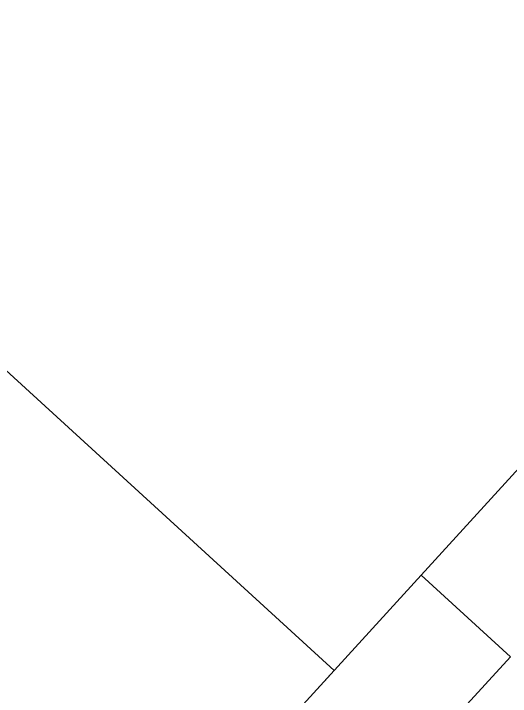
# Model space of a CAD drawing. Header units: metres. Extents: x 750 to 3116, y -341 to 1465.
# Drawn here: x 1562.376 to 1563.32, y 762.864 to 764.161 of the extents above; entities that cross this region are included whole.
import ezdxf

# ---------------------------------------------------------------- set-up
doc = ezdxf.new("R2010")
doc.units = ezdxf.units.M
for name, color, linetype, lineweight in [('Furniture', 44, 'Continuous', 5), ('Hidden line', 251, 'Continuous', 5), ('Wall ext', 20, 'Continuous', 18)]:
    doc.layers.add(name, color=color, linetype=linetype, lineweight=lineweight)

# ---------------------------------------------------------------- blocks, each defined once
blk = doc.blocks.new('shop counter1')
at = {"layer": 'Furniture'}
for p, q in [((11493452.3067, 4446031.5856), (11493452.3067, 4446032.4725)), ((11493450.4684, 4446031.5856), (11493452.3067, 4446031.5856))]:
    blk.add_line(p, q, dxfattribs=at)

msp = doc.modelspace()

# ---------------------------------------------------------------- linework, layer by layer
at = {"layer": 'Hidden line'}
msp.add_line((1564.4997, 764.5708), (1563.1506, 763.0943), dxfattribs=at)
at = {"layer": 'Wall ext'}
for p, q in [((1557.7611, 757.1957), (1563.1506, 763.0943)), ((1563.1506, 763.0943), (1563.3204, 762.9391)), ((1557.9309, 757.0405), (1563.3204, 762.9391))]:
    msp.add_line(p, q, dxfattribs=at)

# ---------------------------------------------------------------- block references
at = {"layer": 'Furniture', "xscale": -1, "rotation": 137.582146821304}
msp.add_blockref('shop counter1', (-5484430.3458, 11035730.9674), dxfattribs=at)

doc.saveas('drawing.dxf')
